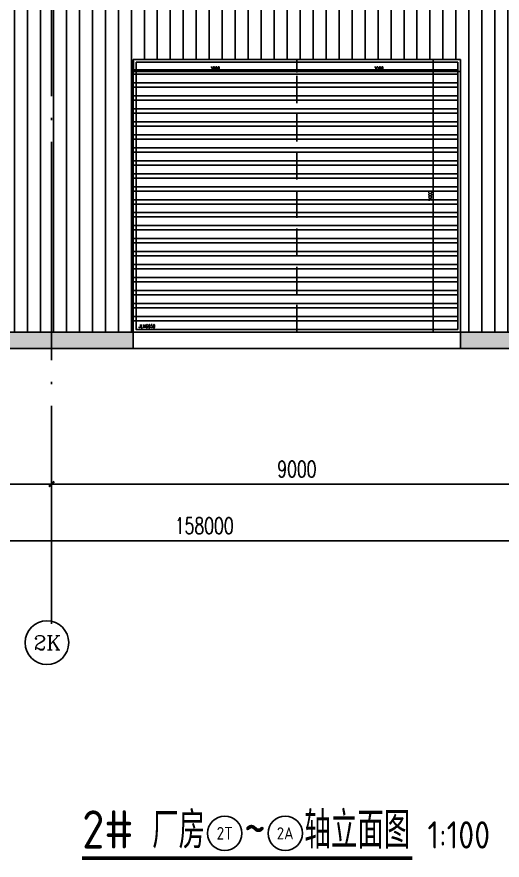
# Model space of a CAD drawing. Extents: x -4210259 to 293730, y -7499 to 868879.
# Drawn here: x -1028657 to -1019757, y 507556 to 523021 of the extents above; entities that cross this region are included whole.
import ezdxf
from ezdxf.enums import TextEntityAlignment as Align

# ---------------------------------------------------------------- set-up
doc = ezdxf.new("R2010")
doc.units = 0
doc.header["$LTSCALE"] = 1000
doc.header["$MEASUREMENT"] = 0
doc.linetypes.add('__DASH', pattern=[0.35, 0.25, -0.1])
doc.linetypes.add('DOTE', pattern=[2.42, 2, -0.2, 0.02, -0.2])
doc.layers.get('Defpoints').update_dxf_attribs({"color": 210})
for name, color, linetype in [('A-AXIS-D', 1, 'Continuous'), ('A-AXIS-DOTE', 14, 'DOTE'), ('A-HATCH-2', 251, 'Continuous'), ('A-LIN-V', 9, 'Continuous'), ('A-WINDOW', 140, 'Continuous'), ('A-门窗表显示尺寸', 160, 'Continuous'), ('AS-WALL', 40, 'Continuous'), ('DIM_SYMB', 3, 'Continuous'), ('PUB_TEXT', 7, 'Continuous')]:
    doc.layers.add(name, color=color, linetype=linetype)
doc.styles.add('_TCH_AXIS', font='COMPLEX', dxfattribs={"bigfont": 'GBCBIG'})
doc.styles.add('_TCH_DIM_T3', font='SIMPLEX', dxfattribs={"width": 0.705882, "bigfont": 'GBCBIG'})
doc.styles.add('A-DIM_T3', font='SIMPLEX', dxfattribs={"width": 0.705882, "bigfont": 'GBCBIG'})
doc.styles.add('A-STANDARD', font='SIMPLEX', dxfattribs={"bigfont": 'GBCBIG'})
doc.styles.get("Standard").update_dxf_attribs({"font": 'gbenor.shx', "bigfont": 'gbcbig.shx'})
doc.dimstyles.new('_TCH_ARCH&&100', dxfattribs={"dimtxt": 297.5, "dimasz": 100, "dimexe": 100, "dimexo": 100, "dimgap": 126.25, "dimtad": 1, "dimdec": 0, "dimzin": 0, "dimdsep": 46, "dimtxsty": '_TCH_DIM_T3', "dimblk": 'ARCHTICK', "dimcen": 0.09, "dimclrt": 7, "dimazin": 2, "dimtfac": 1, "dimtdec": 0, "dimtix": 1, "dimtmove": 2, "dimatfit": 3, "dimfxl": 0, "dimtolj": 1, "dimtzin": 0, "dimarcsym": 0})
doc.dimstyles.new('A-DIM&&20', dxfattribs={"dimtxt": 59.5, "dimasz": 20, "dimexe": 20, "dimexo": 20, "dimgap": 25.25, "dimtad": 1, "dimdec": 0, "dimzin": 0, "dimdsep": 46, "dimtxsty": 'A-DIM_T3', "dimblk": 'ARCHTICK', "dimcen": 0.09, "dimclrt": 7, "dimazin": 2, "dimtfac": 1, "dimtdec": 0, "dimtix": 1, "dimtmove": 2, "dimatfit": 3, "dimfxl": 0, "dimtolj": 1, "dimtzin": 0, "dimarcsym": 0})

# ---------------------------------------------------------------- blocks, each defined once
blk = doc.blocks.new('_ArchTick')
at = {"color": 0, "linetype": 'ByBlock', "const_width": 0.4}
blk.add_lwpolyline([(-0.5, -0.5), (0.5, 0.5)], dxfattribs=at)
blk = doc.blocks.new('*D1351')
at = {"layer": 'A-门窗表显示尺寸', "color": 0, "lineweight": -2}
for p, q in [((-1641480, 522217), (-1641480, 522000)), ((-1638480, 522217), (-1638480, 522000)), ((-1641480, 522020), (-1638480, 522020))]:
    blk.add_line(p, q, dxfattribs=at)
at = {"layer": 'Defpoints', "color": 0}
for p in [(-1641480, 522237), (-1638480, 522237), (-1638480, 522020)]:
    blk.add_point(p, dxfattribs=at)
at = {"layer": 'A-门窗表显示尺寸', "color": 0, "lineweight": -2, "xscale": 20, "yscale": 20, "zscale": 20, "rotation": 180}
blk.add_blockref('_ArchTick', (-1641480, 522020), dxfattribs=at)
at = {"layer": 'A-门窗表显示尺寸', "color": 0, "lineweight": -2, "xscale": 20, "yscale": 20, "zscale": 20}
blk.add_blockref('_ArchTick', (-1638480, 522020), dxfattribs=at)
at = {"layer": 'A-门窗表显示尺寸', "color": 7, "insert": (-1639980, 522075), "char_height": 59.5, "attachment_point": 5, "style": 'A-DIM_T3'}
blk.add_mtext('\\A1;3000', dxfattribs=at)
blk = doc.blocks.new('*D1352')
at = {"layer": 'A-门窗表显示尺寸', "color": 0, "lineweight": -2}
for p, q in [((-1644480, 522217), (-1644480, 522000)), ((-1641480, 522217), (-1641480, 522000)), ((-1644480, 522020), (-1641480, 522020))]:
    blk.add_line(p, q, dxfattribs=at)
at = {"layer": 'Defpoints', "color": 0}
for p in [(-1644480, 522237), (-1641480, 522237), (-1641480, 522020)]:
    blk.add_point(p, dxfattribs=at)
at = {"layer": 'A-门窗表显示尺寸', "color": 0, "lineweight": -2, "xscale": 20, "yscale": 20, "zscale": 20, "rotation": 180}
blk.add_blockref('_ArchTick', (-1644480, 522020), dxfattribs=at)
at = {"layer": 'A-门窗表显示尺寸', "color": 0, "lineweight": -2, "xscale": 20, "yscale": 20, "zscale": 20}
blk.add_blockref('_ArchTick', (-1641480, 522020), dxfattribs=at)
at = {"layer": 'A-门窗表显示尺寸', "color": 7, "insert": (-1642980, 522075), "char_height": 59.5, "attachment_point": 5, "style": 'A-DIM_T3'}
blk.add_mtext('\\A1;3000', dxfattribs=at)
blk = doc.blocks.new('*D1353')
at = {"layer": 'A-门窗表显示尺寸', "color": 0, "lineweight": -2}
for p, q in [((-1638740, 522237), (-1639001, 522237)), ((-1638981, 517237), (-1638981, 522237)), ((-1638740, 517237), (-1639001, 517237))]:
    blk.add_line(p, q, dxfattribs=at)
at = {"layer": 'Defpoints', "color": 0}
for p in [(-1638981, 522237), (-1638720, 522237), (-1638720, 517237)]:
    blk.add_point(p, dxfattribs=at)
at = {"layer": 'A-门窗表显示尺寸', "color": 0, "lineweight": -2, "xscale": 20, "yscale": 20, "zscale": 20}
for p, rotation in [((-1638981, 522237), 90), ((-1638981, 517237), 270)]:
    blk.add_blockref('_ArchTick', p, dxfattribs=dict(at, rotation=rotation))
at = {"layer": 'A-门窗表显示尺寸', "color": 7, "insert": (-1639036, 519737), "char_height": 59.5, "attachment_point": 5, "rotation": 90, "style": 'A-DIM_T3'}
blk.add_mtext('\\A1;5000', dxfattribs=at)
blk = doc.blocks.new('*D766')
at = {"layer": 'A-AXIS-D', "color": 0, "lineweight": -2}
for p, q in [((-1104221, 515480), (-1104221, 513313)), ((-946221, 515480), (-946221, 513313)), ((-1104221, 513413), (-946221, 513413))]:
    blk.add_line(p, q, dxfattribs=at)
at = {"layer": 'Defpoints', "color": 0}
for p in [(-1104221, 515580), (-946221, 515580), (-946221, 513413)]:
    blk.add_point(p, dxfattribs=at)
at = {"layer": 'A-AXIS-D', "color": 0, "lineweight": -2, "xscale": 100, "yscale": 100, "zscale": 100, "rotation": 180}
blk.add_blockref('_ArchTick', (-1104221, 513413), dxfattribs=at)
at = {"layer": 'A-AXIS-D', "color": 0, "lineweight": -2, "xscale": 100, "yscale": 100, "zscale": 100}
blk.add_blockref('_ArchTick', (-946221, 513413), dxfattribs=at)
at = {"layer": 'A-AXIS-D', "color": 7, "insert": (-1025221, 513688), "char_height": 297.5, "attachment_point": 5, "style": '_TCH_DIM_T3'}
blk.add_mtext('\\A1;158000', dxfattribs=at)
blk = doc.blocks.new('*D1177')
at = {"layer": 'A-AXIS-D', "color": 0, "lineweight": -2}
for p, q in [((-1037021, 515480), (-1037021, 514353)), ((-1028021, 515480), (-1028021, 514353)), ((-1037021, 514453), (-1028021, 514453))]:
    blk.add_line(p, q, dxfattribs=at)
at = {"layer": 'Defpoints', "color": 0}
for p in [(-1037021, 515580), (-1028021, 515580), (-1028021, 514453)]:
    blk.add_point(p, dxfattribs=at)
at = {"layer": 'A-AXIS-D', "color": 0, "lineweight": -2, "xscale": 100, "yscale": 100, "zscale": 100, "rotation": 180}
blk.add_blockref('_ArchTick', (-1037021, 514453), dxfattribs=at)
at = {"layer": 'A-AXIS-D', "color": 0, "lineweight": -2, "xscale": 100, "yscale": 100, "zscale": 100}
blk.add_blockref('_ArchTick', (-1028021, 514453), dxfattribs=at)
at = {"layer": 'A-AXIS-D', "color": 7, "insert": (-1032521, 514728), "char_height": 297.5, "attachment_point": 5, "style": '_TCH_DIM_T3'}
blk.add_mtext('\\A1;9000', dxfattribs=at)
blk = doc.blocks.new('*D1178')
at = {"layer": 'A-AXIS-D', "color": 0, "lineweight": -2}
for p, q in [((-1028021, 515480), (-1028021, 514353)), ((-1019021, 515480), (-1019021, 514353)), ((-1028021, 514453), (-1019021, 514453))]:
    blk.add_line(p, q, dxfattribs=at)
at = {"layer": 'Defpoints', "color": 0}
for p in [(-1028021, 515580), (-1019021, 515580), (-1019021, 514453)]:
    blk.add_point(p, dxfattribs=at)
at = {"layer": 'A-AXIS-D', "color": 0, "lineweight": -2, "xscale": 100, "yscale": 100, "zscale": 100, "rotation": 180}
blk.add_blockref('_ArchTick', (-1028021, 514453), dxfattribs=at)
at = {"layer": 'A-AXIS-D', "color": 0, "lineweight": -2, "xscale": 100, "yscale": 100, "zscale": 100}
blk.add_blockref('_ArchTick', (-1019021, 514453), dxfattribs=at)
at = {"layer": 'A-AXIS-D', "color": 7, "insert": (-1023521, 514728), "char_height": 297.5, "attachment_point": 5, "style": '_TCH_DIM_T3'}
blk.add_mtext('\\A1;9000', dxfattribs=at)
blk = doc.blocks.new('434')
at = {"layer": 'A-HATCH-2'}
h = blk.add_hatch(dxfattribs=at)
h.set_pattern_fill('ANSI32', color=256, scale=50, angle=45)
h.set_pattern_definition([(180, (-500, 6e-11), (-1e-14, -238.125), []), (180, (-579.38, 79.38), (-1e-14, -238.125), [])])
h.paths.add_polyline_path([(-1644480.2, 522187.5), (-1638530.2, 522187.5), (-1638530.2, 517287.5), (-1644480.2, 517287.5)])
at = {"layer": 'A-AXIS-DOTE', "linetype": '__DASH', "ltscale": 2}
blk.add_line((-1641480.2, 517237.5), (-1641480.2, 522237.5), dxfattribs=at)
at = {"layer": 'A-WINDOW'}
for points in [[(-1644480.2, 522237.5), (-1638480.2, 522237.5), (-1638480.2, 517237.5), (-1644480.2, 517237.5)], [(-1644430.2, 522187.5), (-1638530.2, 522187.5), (-1638530.2, 517287.5), (-1644430.2, 517287.5)]]:
    blk.add_lwpolyline(points, close=True, dxfattribs=at)
at = {"layer": 'A-门窗表显示尺寸', "color": 3, "style": 'A-STANDARD', "width": 0.705882}
blk.add_text('JLM6050', height=59.5, dxfattribs=at).set_placement((-1644380, 517317.5))
at = {"layer": 'A-门窗表显示尺寸'}
for p1, p2, distance, picture, middle in [((-1644480.2, 522237.5), (-1641480.2, 522237.5), -217.5, '*D1352', (-1642980.2, 522075)), ((-1641480.2, 522237.5), (-1638480.2, 522237.5), -217.5, '*D1351', (-1639980.2, 522075)), ((-1638720.2, 517237.5), (-1638720.2, 522237.5), 260.4, '*D1353', (-1639035.6, 519737.5))]:
    dim = blk.add_aligned_dim(p1=p1, p2=p2, distance=distance, dimstyle='A-DIM&&20', dxfattribs=at)
    dim.commit()
    dim.dimension.update_dxf_attribs({"geometry": picture, "text_midpoint": middle})

msp = doc.modelspace()

# ---------------------------------------------------------------- hatches: boundary and pattern name
at = {"layer": 'A-HATCH-2'}
h = msp.add_hatch(dxfattribs=at)
h.set_pattern_fill('ANSI31', color=256, scale=150, angle=45)
h.set_pattern_definition([(90, (0, 0), (-238.125, 0), [])])
h.paths.add_polyline_path([(-1018320.7, 534887.5), (-1043820.7, 534887.5), (-1043820.7, 525637.5), (-1043820.7, 520237.5), (-1043820.7, 520037.5), (-1043820.7, 517237.5), (-1043400, 517237.5), (-1028020.7, 517237.5), (-1026520.7, 517237.5), (-1026520.7, 522237.5), (-1020520.7, 522237.5), (-1020520.7, 517237.5), (-1018320.7, 517237.5)])
h.paths.add_polyline_path([(-1028820.7, 519637.5), (-1028820.7, 517237.5), (-1041520.7, 517237.5), (-1041520.7, 519637.5)])
h.paths.add_polyline_path([(-1028870.7, 519587.5), (-1028870.7, 517287.5), (-1041470.7, 517287.5), (-1041470.7, 519587.5)], flags=16)
h.paths.add_polyline_path([(-1029078.5, 518348.6), (-1029078.5, 518526.3), (-1029167.7, 518526.3), (-1029167.7, 518348.6)], flags=0)
h.paths.add_polyline_path([(-1035275.5, 519380.4), (-1035065.8, 519380.4), (-1035065.8, 519469.6), (-1035275.5, 519469.6)], flags=0)
h.paths.add_polyline_path([(-1041435.9, 517335.1), (-1041182.2, 517335.1), (-1041182.2, 517424.4), (-1041435.9, 517424.4)], flags=0)
h = msp.add_hatch(dxfattribs=at)
h.set_pattern_fill('ANSI38', color=256, scale=150)
h.set_pattern_definition([(45, (0, 0), (-168.3798, 168.3798), []), (135, (0, 0), (-505.139407, 168.3798), [595.3125, -357.1875])])
h.paths.add_polyline_path([(-962820.7, 517237.5), (-946220.7, 517237.5), (-946220.7, 516937.5), (-962820.7, 516937.5)])
h.paths.add_polyline_path([(-967020.7, 516937.5), (-964320.7, 516937.5), (-964320.7, 517237.5), (-967020.7, 517237.5)])
h.paths.add_polyline_path([(-1016820.7, 517237.5), (-972020.7, 517237.5), (-972020.7, 516937.5), (-1016820.7, 516937.5)])
h.paths.add_polyline_path([(-1020520.7, 516937.5), (-1018320.7, 516937.5), (-1018320.7, 517237.5), (-1020520.7, 517237.5)])
h.paths.add_polyline_path([(-1070820.7, 516937.5), (-1026520.7, 516937.5), (-1026520.7, 517237.5), (-1070820.7, 517237.5)])
h.paths.add_polyline_path([(-1075020.7, 516937.5), (-1072320.7, 516937.5), (-1072320.7, 517237.5), (-1075020.7, 517237.5)])
h.paths.add_polyline_path([(-1104220.7, 516937.5), (-1080020.7, 516937.5), (-1080020.7, 517237.5), (-1104220.7, 517237.5)])

# ---------------------------------------------------------------- linework, layer by layer
at = {"layer": 'A-AXIS-D'}
msp.add_circle((-1028105.6, 511544.7), 400, dxfattribs=at)
at = {"layer": 'A-AXIS-DOTE', "ltscale": 2}
msp.add_line((-1028020.7, 511887.5), (-1028020.7, 538485.1), dxfattribs=at)
at = {"layer": 'A-AXIS-DOTE', "linetype": '__DASH', "ltscale": 2}
msp.add_line((-940690, 517237.5), (-1111279.8, 517237.5), dxfattribs=at)
at = {"layer": 'A-LIN-V'}
for p, q in [((-1104220.7, 517237.5), (-946220.7, 517237.5)), ((-1026520.7, 517237.5), (-1026520.7, 516937.5)), ((-1020520.7, 517237.5), (-1020520.7, 516937.5))]:
    msp.add_line(p, q, dxfattribs=at)
at = {"layer": 'AS-WALL'}
msp.add_line((-1111279.8, 516937.5), (-940690, 516937.5), dxfattribs=at)
at = {"layer": 'DIM_SYMB', "const_width": 70}
msp.add_lwpolyline([(-1027459.8, 507591.3), (-1021405.8, 507591.3)], dxfattribs=at)
at = {"layer": 'PUB_TEXT'}
for centre in [(-1024843.5, 508048.6), (-1023735.1, 508048.6)]:
    msp.add_circle(centre, 315, dxfattribs=at)

# ---------------------------------------------------------------- block references
at = {"layer": 'A-LIN-V'}
msp.add_blockref('434', (617959.5, 0), dxfattribs=at)

# ---------------------------------------------------------------- texts
at = {"layer": 'PUB_TEXT', "style": '_TCH_AXIS'}
msp.add_text('2K', height=265.5, dxfattribs=at).set_placement((-1028352.1, 511412), (-1027859, 511412), align=Align.FIT)
at = {"layer": 'PUB_TEXT'}
for s, height, p in [('2#', 700, (-1027459.8, 507768.6)), ('厂房', 675.18, (-1026176.4, 507768.6)), ('轴立面图', 675.18, (-1023385.1, 507768.6)), ('~', 700, (-1024493.5, 507768.6)), ('1:100', 500, (-1021125.8, 507768.6))]:
    msp.add_text(s, height=height, dxfattribs=at).set_placement(p)
for s, height, width, p, p2 in [('2T', 231.63, 1.031697, (-1024992.8, 507932.8), (-1024694.1, 507932.8)), ('2A', 220.24, 1.046147, (-1023888.7, 507938.5), (-1023581.5, 507938.5))]:
    msp.add_text(s, height=height, dxfattribs=dict(at, width=width)).set_placement(p, p2, align=Align.FIT)

# ---------------------------------------------------------------- dimensions: what is measured, and where the dimension line sits
at = {"layer": 'A-AXIS-D'}
for base, p1, p2, picture, middle in [((-946220.7, 513413.4), (-1104220.7, 515580), (-946220.7, 515580), '*D766', (-1025220.7, 513688.4)), ((-1028020.7, 514453.4), (-1037020.7, 515580), (-1028020.7, 515580), '*D1177', (-1032520.7, 514728.4)), ((-1019020.7, 514453.4), (-1028020.7, 515580), (-1019020.7, 515580), '*D1178', (-1023520.7, 514728.4))]:
    dim = msp.add_linear_dim(base=base, p1=p1, p2=p2, angle=0, dimstyle='_TCH_ARCH&&100', override={"dimgap": 0}, dxfattribs=at)
    dim.commit()
    dim.dimension.update_dxf_attribs({"geometry": picture, "text_midpoint": middle, "dimtype": 129})

doc.saveas('drawing.dxf')
